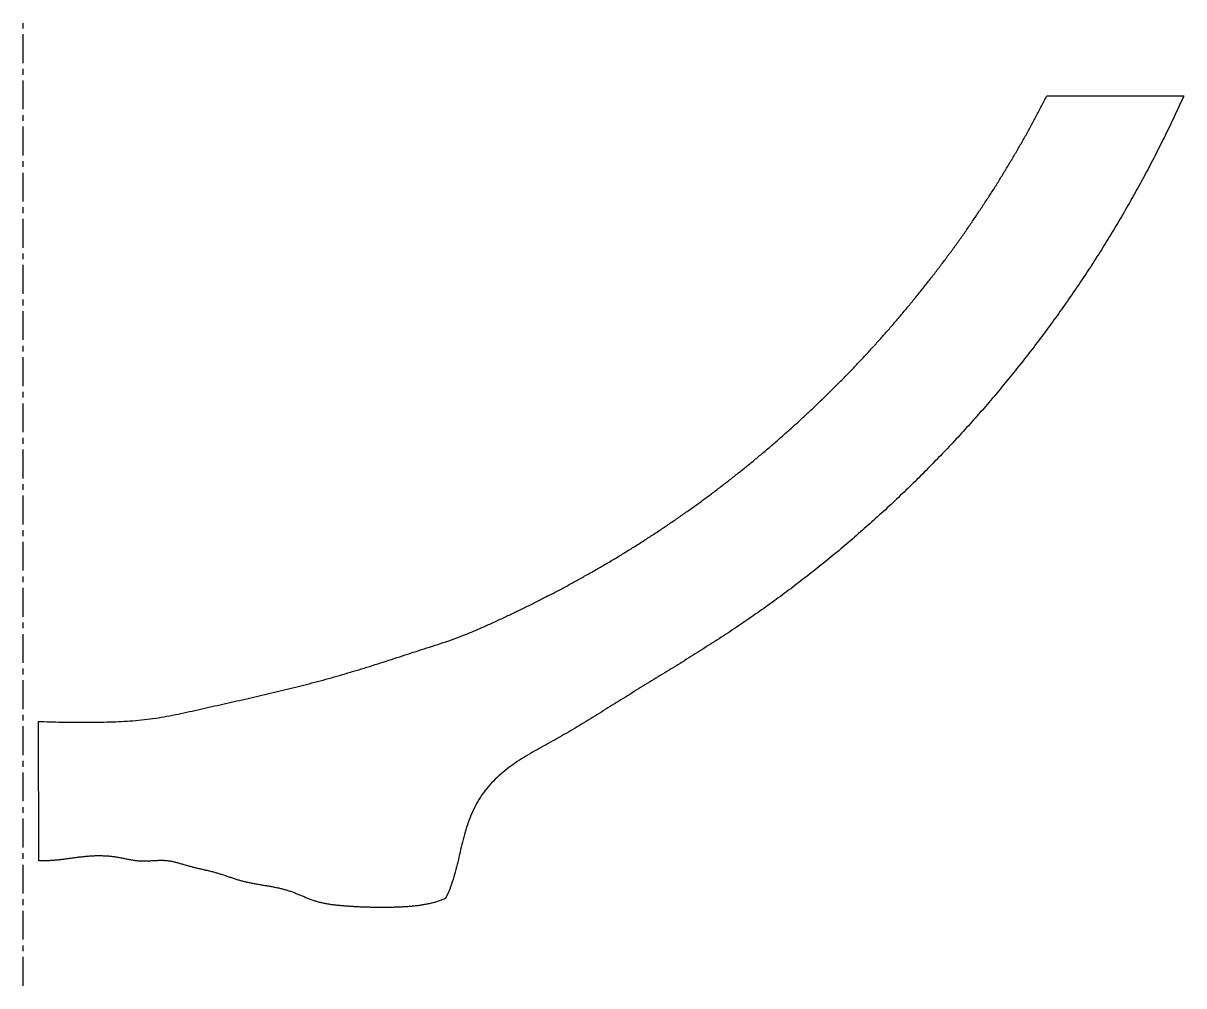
# Model space of a CAD drawing. Header units: millimetres. Extents: x 0 to 128, y -8 to 98.
import ezdxf

# ---------------------------------------------------------------- set-up
doc = ezdxf.new("R2010")
doc.units = ezdxf.units.MM
doc.linetypes.add('CENTER', pattern=[5.08, 3.175, -0.635, 0.635, -0.635])
doc.layers.add('AXIS', color=1, linetype='Continuous')
doc.layers.add('PROFILE', color=7, linetype='Continuous')

msp = doc.modelspace()

# ---------------------------------------------------------------- linework, layer by layer
at = {"layer": 'AXIS', "linetype": 'CENTER'}
msp.add_line((0, -8), (0, 98), dxfattribs=at)
at = {"layer": 'PROFILE'}
for p, q in [((112.68, 90), (127.75, 90)), ((1.73, 5.76), (1.68, 21.11))]:
    msp.add_line(p, q, dxfattribs=at)
for points in [[(1.68, 21.11), (2.94, 21.07), (4.2, 21.04), (5.46, 21.03), (6.72, 21.02), (7.98, 21.03), (9.24, 21.05), (10.5, 21.1), (11.76, 21.17), (13.02, 21.28), (14.27, 21.42), (15.51, 21.62), (16.75, 21.86), (17.98, 22.12), (19.21, 22.4), (20.44, 22.68), (21.67, 22.95), (22.9, 23.23), (24.13, 23.5), (25.36, 23.78), (26.59, 24.07), (27.81, 24.36), (29.04, 24.65), (30.26, 24.96), (31.48, 25.27), (32.7, 25.59), (33.92, 25.92), (35.13, 26.27), (36.34, 26.63), (37.54, 26.99), (38.74, 27.37), (39.94, 27.75), (41.14, 28.14), (42.34, 28.53), (43.54, 28.92), (44.74, 29.3), (45.94, 29.69), (47.13, 30.1), (48.31, 30.54), (49.48, 31.01), (50.64, 31.51), (51.79, 32.03), (52.93, 32.56), (54.07, 33.1), (55.2, 33.65), (56.33, 34.21), (57.45, 34.78), (58.57, 35.36), (59.69, 35.95), (60.79, 36.55), (61.9, 37.17), (62.99, 37.79), (64.08, 38.42), (65.17, 39.06), (66.24, 39.72), (67.31, 40.38), (68.38, 41.06), (69.43, 41.74), (70.48, 42.44), (71.53, 43.15), (72.56, 43.87), (73.59, 44.59), (74.61, 45.33), (75.63, 46.08), (76.63, 46.84), (77.63, 47.61), (78.62, 48.39), (79.6, 49.18), (80.58, 49.98), (81.54, 50.78), (82.5, 51.6), (83.45, 52.43), (84.4, 53.27), (85.33, 54.11), (86.26, 54.97), (87.17, 55.83), (88.08, 56.7), (88.98, 57.59), (89.87, 58.48), (90.76, 59.38), (91.63, 60.28), (92.49, 61.2), (93.35, 62.13), (94.19, 63.06), (95.03, 64), (95.86, 64.95), (96.68, 65.91), (97.48, 66.88), (98.28, 67.85), (99.07, 68.84), (99.85, 69.83), (100.62, 70.83), (101.38, 71.83), (102.13, 72.84), (102.87, 73.86), (103.6, 74.89), (104.32, 75.93), (105.02, 76.97), (105.72, 78.02), (106.41, 79.08), (107.09, 80.14), (107.75, 81.21), (108.41, 82.29), (109.05, 83.37), (109.68, 84.46), (110.31, 85.55), (110.92, 86.66), (111.52, 87.76), (112.1, 88.88), (112.68, 90)], [(127.75, 90), (127.29, 88.97), (126.81, 87.94), (126.33, 86.92), (125.83, 85.9), (125.33, 84.89), (124.82, 83.88), (124.31, 82.87), (123.78, 81.87), (123.25, 80.87), (122.7, 79.88), (122.15, 78.89), (121.6, 77.91), (121.03, 76.93), (120.45, 75.95), (119.87, 74.98), (119.28, 74.02), (118.69, 73.06), (118.08, 72.1), (117.47, 71.15), (116.85, 70.21), (116.22, 69.27), (115.58, 68.33), (114.94, 67.4), (114.29, 66.47), (113.63, 65.55), (112.96, 64.64), (112.29, 63.73), (111.61, 62.83), (110.92, 61.93), (110.23, 61.03), (109.53, 60.15), (108.82, 59.27), (108.1, 58.39), (107.38, 57.52), (106.65, 56.66), (105.91, 55.8), (105.17, 54.94), (104.42, 54.1), (103.66, 53.26), (102.9, 52.42), (102.13, 51.6), (101.35, 50.77), (100.56, 49.96), (99.77, 49.15), (98.98, 48.35), (98.17, 47.55), (97.36, 46.76), (96.55, 45.98), (95.73, 45.2), (94.9, 44.43), (94.06, 43.67), (93.22, 42.91), (92.37, 42.16), (91.52, 41.42), (90.66, 40.68), (89.8, 39.95), (88.92, 39.23), (88.05, 38.52), (87.16, 37.81), (86.28, 37.11), (85.38, 36.42), (84.48, 35.73), (83.57, 35.05), (82.66, 34.38), (81.75, 33.72), (80.82, 33.07), (79.89, 32.42), (78.96, 31.78), (78.02, 31.15), (77.08, 30.53), (76.13, 29.92), (75.17, 29.31), (74.22, 28.7), (73.26, 28.1), (72.3, 27.5), (71.34, 26.91), (70.37, 26.32), (69.41, 25.72), (68.44, 25.13), (67.48, 24.54), (66.52, 23.94), (65.56, 23.35), (64.6, 22.75), (63.64, 22.15), (62.68, 21.55), (61.71, 20.96), (60.75, 20.37), (59.77, 19.8), (58.79, 19.24), (57.8, 18.69), (56.81, 18.14), (55.83, 17.58), (54.86, 16.99), (53.92, 16.36), (53.02, 15.68), (52.16, 14.94), (51.37, 14.13), (50.66, 13.25), (50.04, 12.31), (49.52, 11.31), (49.08, 10.26), (48.72, 9.19), (48.42, 8.1), (48.15, 7), (47.9, 5.9), (47.63, 4.8), (47.32, 3.71), (46.95, 2.65), (46.48, 1.62)], [(46.48, 1.62), (46.09, 1.46), (45.69, 1.32), (45.29, 1.19), (44.89, 1.09), (44.48, 1), (44.07, 0.92), (43.66, 0.85), (43.24, 0.8), (42.82, 0.76), (42.41, 0.72), (41.99, 0.69), (41.57, 0.67), (41.15, 0.66), (40.73, 0.64), (40.32, 0.63), (39.9, 0.63), (39.48, 0.63), (39.06, 0.63), (38.64, 0.63), (38.22, 0.64), (37.8, 0.65), (37.39, 0.66), (36.97, 0.68), (36.55, 0.7), (36.13, 0.73), (35.71, 0.76), (35.3, 0.79), (34.88, 0.83), (34.46, 0.87), (34.05, 0.92), (33.63, 0.98), (33.22, 1.06), (32.81, 1.14), (32.41, 1.24), (32.01, 1.37), (31.61, 1.51), (31.22, 1.66), (30.84, 1.82), (30.45, 1.98), (30.06, 2.14), (29.67, 2.3), (29.28, 2.43), (28.88, 2.55), (28.47, 2.66), (28.06, 2.76), (27.65, 2.84), (27.24, 2.92), (26.83, 2.99), (26.42, 3.06), (26.01, 3.13), (25.59, 3.2), (25.18, 3.28), (24.77, 3.37), (24.36, 3.46), (23.96, 3.56), (23.56, 3.68), (23.16, 3.81), (22.76, 3.94), (22.36, 4.07), (21.97, 4.21), (21.57, 4.33), (21.17, 4.45), (20.76, 4.56), (20.35, 4.66), (19.95, 4.75), (19.54, 4.85), (19.13, 4.94), (18.72, 5.04), (18.32, 5.15), (17.92, 5.26), (17.52, 5.38), (17.11, 5.5), (16.71, 5.6), (16.3, 5.69), (15.88, 5.75), (15.47, 5.78), (15.05, 5.79), (14.63, 5.77), (14.21, 5.75), (13.79, 5.73), (13.38, 5.71), (12.96, 5.72), (12.54, 5.75), (12.13, 5.81), (11.71, 5.88), (11.3, 5.96), (10.89, 6.04), (10.48, 6.12), (10.07, 6.19), (9.65, 6.24), (9.23, 6.27), (8.82, 6.29), (8.4, 6.3), (7.98, 6.3), (7.56, 6.28), (7.14, 6.25), (6.73, 6.21), (6.31, 6.17), (5.89, 6.12), (5.48, 6.06), (5.06, 6.01), (4.65, 5.95), (4.23, 5.9), (3.82, 5.85), (3.4, 5.81), (2.98, 5.78), (2.57, 5.76), (2.15, 5.75), (1.73, 5.76)]]:
    msp.add_spline(points, degree=3, dxfattribs=at)

doc.saveas('drawing.dxf')
